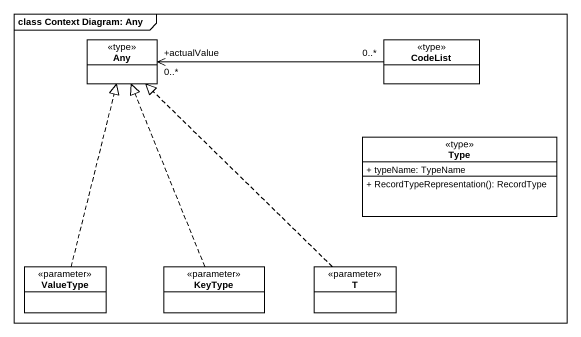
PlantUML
@startuml
mainframe class Context Diagram: Any
hide circle
hide empty members
skinparam classAttributeIconSize 0
class Any <<type>>
class CodeList <<type>>
class Type <<type>> {
  + typeName: TypeName
  + RecordTypeRepresentation(): RecordType
}
class ValueType <<parameter>>
class KeyType <<parameter>>
class T <<parameter>>
CodeList "0..*" -left-> "+actualValue\n0..*" Any
ValueType .up.|> Any
KeyType .up.|> Any
T .up.|> Any
@enduml
